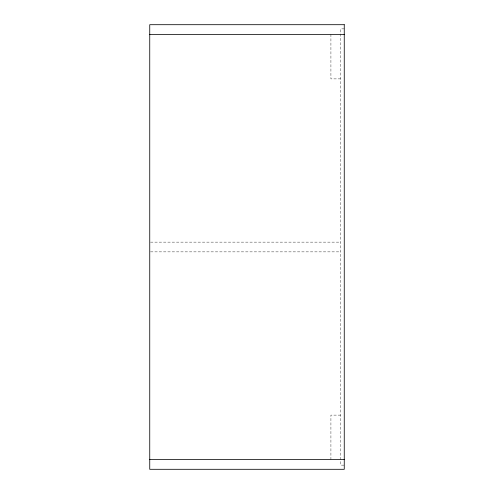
<?xml version="1.0" encoding="UTF-8"?>
<svg xmlns="http://www.w3.org/2000/svg" width="494" height="494" viewBox="0 0 494 494"><rect width="100%" height="100%" fill="white"/><g stroke="black" fill="none" stroke-linecap="round" stroke-linejoin="round"><path stroke-width="0.37" stroke-dasharray="2.47 1.85" d="M344.256 28.868L340.644 28.868L340.644 465.132L344.256 465.132M340.644 78.886L330.918 78.886L330.918 34.426M150.516 242.134L340.644 242.134M150.516 251.866L340.644 251.866M340.644 415.114L330.918 415.114L330.918 459.574"/><path stroke-width="0.74" d="M149.744 34.426L344.256 34.426M149.744 459.574L344.256 459.574M344.256 24.7L149.744 24.7L149.744 469.3L344.256 469.3L344.256 24.7"/></g></svg>
